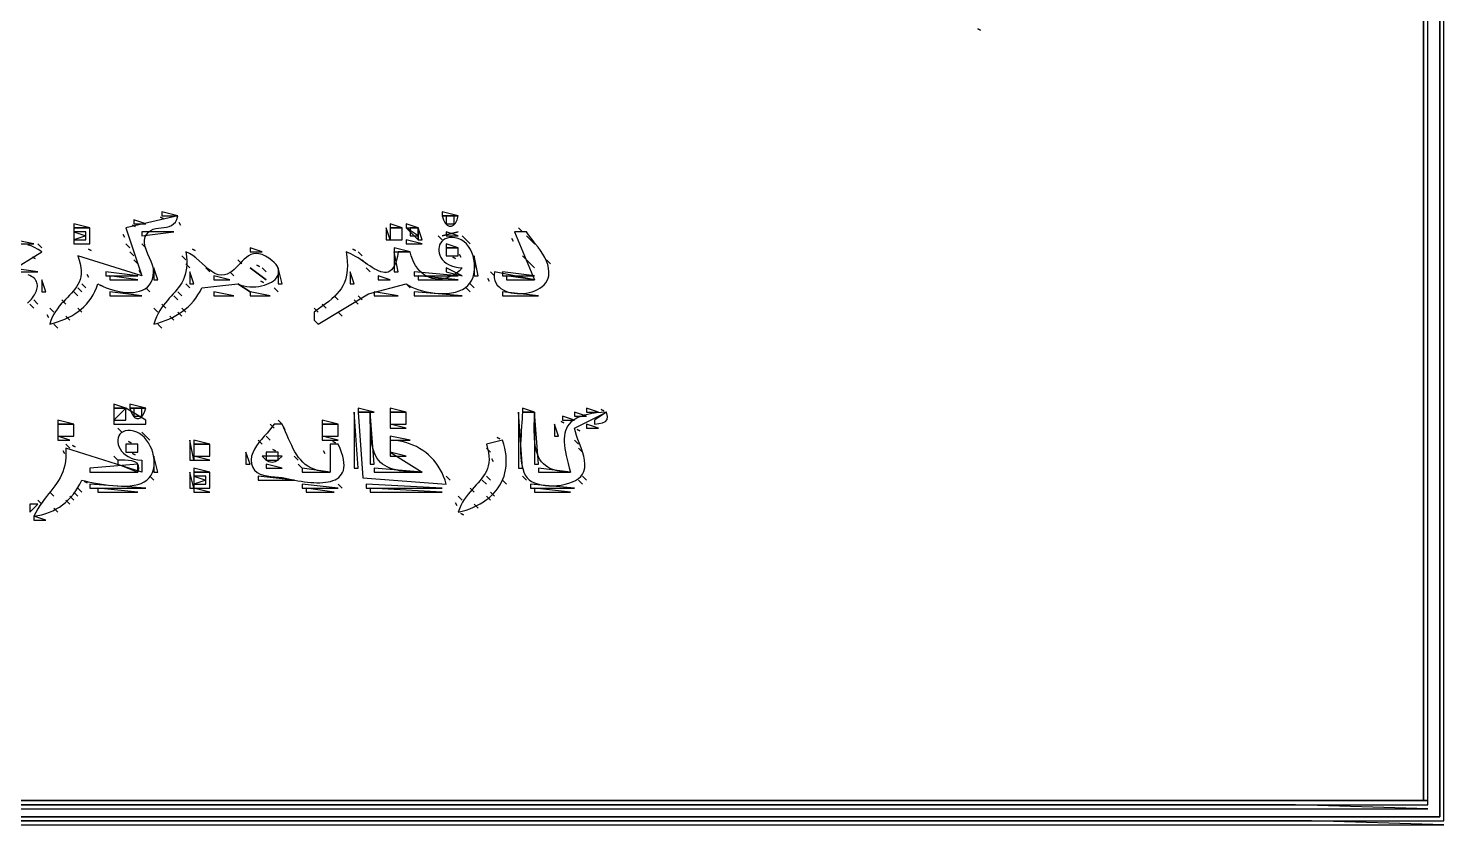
# Model space of a CAD drawing. Extents: x 0 to 1288, y 0 to 860.
# Drawn here: x 934.7 to 1288, y 0 to 198.8 of the extents above; entities that cross this region are included whole.
import ezdxf

# ---------------------------------------------------------------- set-up
doc = ezdxf.new("R2010")
doc.units = 0
doc.layers.get('0').update_dxf_attribs({"linetype": 'CONTINUOUS'})
for name, color, linetype in [('C19', 19, 'CONTINUOUS'), ('C250', 250, 'CONTINUOUS'), ('C251', 251, 'CONTINUOUS'), ('C252', 252, 'CONTINUOUS'), ('C253', 253, 'CONTINUOUS'), ('C254', 254, 'CONTINUOUS'), ('C29', 29, 'CONTINUOUS'), ('C37', 37, 'CONTINUOUS'), ('C49', 49, 'CONTINUOUS'), ('C7', 7, 'CONTINUOUS')]:
    doc.layers.add(name, color=color, linetype=linetype)

msp = doc.modelspace()

# ---------------------------------------------------------------- linework, layer by layer
msp.add_lwpolyline([(0, 1), (0, 0), (1288, 0), (1255, 1), (1179, 1), (915, 1), (0, 1)])
at = {"layer": 'C19'}
for points in [[(1038, 152), (1038.3078, 150.9756), (1038.7181, 150.2073), (1039.2016, 149.6952), (1039.729, 149.4391), (1040.2709, 149.4391), (1040.7983, 149.6952), (1041.2818, 150.2073), (1041.6921, 150.9756), (1042, 152), (1041, 152), (1038, 152)], [(959, 149), (963, 137), (947, 142), (947.3648, 140.9586), (947.6234, 139.9935), (947.7825, 139.0986), (947.8491, 138.2679), (947.8299, 137.4954), (947.7318, 136.7751), (947.5618, 136.1008), (947.3265, 135.4668), (947.033, 134.8668), (946.6879, 134.2949), (946.2983, 133.7452), (945.871, 133.2115), (945.4127, 132.6878), (944.9305, 132.1683), (944.431, 131.6467), (943.9212, 131.1172), (943.408, 130.5737), (942.8981, 130.0101), (942.3985, 129.4206), (941.916, 128.799), (941.4575, 128.1393), (941.0297, 127.4356), (940.6397, 126.6818), (940.2941, 125.8719), (940, 125), (940.964, 125.2471), (941.9122, 125.5329), (942.8412, 125.8581), (943.7478, 126.2235), (944.6286, 126.63), (945.4804, 127.0782), (946.3, 127.5691), (947.084, 128.1034), (947.8292, 128.682), (948.5322, 129.3056), (949.1899, 129.9751), (949.799, 130.6912), (950.3561, 131.4548), (950.8581, 132.2667), (951.3015, 133.1276), (951.6833, 134.0384), (952, 135), (952.6327, 134.6663), (953.329, 134.3443), (954.0793, 134.0398), (954.874, 133.7583), (955.7037, 133.5056), (956.5587, 133.2873), (957.4296, 133.1091), (958.3068, 132.9767), (959.1807, 132.8957), (960.0419, 132.8718), (960.8808, 132.9106), (961.6878, 133.018), (962.4535, 133.1994), (963.1682, 133.4606), (963.8225, 133.8073), (964.4067, 134.2452), (964.9115, 134.7798), (965.3272, 135.417), (965.6443, 136.1622), (965.8532, 137.0213), (965.9445, 138)], [(967.666687, 151.666672), (968.333313, 151.333328), (967.666687, 151.666672)], [(1024, 149), (1024, 146), (1025, 146), (1024, 149)], [(1029, 149), (1032, 146), (1032, 147), (1029, 149)], [(1037, 147), (1038, 146), (1037, 147)], [(1039, 148), (1039, 147), (1042, 147), (1039, 148)], [(1056, 148), (1061, 136), (1051, 138), (1050.9366, 137.2247), (1050.9873, 136.5121), (1051.1437, 135.8616), (1051.3973, 135.2723), (1051.7397, 134.7438), (1052.1623, 134.2751), (1052.6567, 133.8658), (1053.2144, 133.5149), (1053.8269, 133.222), (1054.4858, 132.9863), (1055.1826, 132.807), (1055.9088, 132.6836), (1056.656, 132.6152), (1057.4157, 132.6013), (1058.1794, 132.6411), (1058.9387, 132.734), (1059.685, 132.8792), (1060.4099, 133.0761), (1061.1049, 133.3239), (1061.7616, 133.622), (1062.3715, 133.9697), (1062.9261, 134.3663), (1063.4169, 134.8111), (1063.8356, 135.3034), (1064.1735, 135.8426), (1064.4222, 136.4278), (1064.5734, 137.0586)], [(960, 143), (961, 142), (960, 143)], [(1016, 103), (1016, 89), (1017, 89), (1016, 103)], [(1020, 103), (1020, 90), (1021, 90), (1020, 103)], [(1057, 103), (1057, 89), (1058, 89), (1057, 103)], [(1058, 103), (1057.9843, 102.2001), (1057.9424, 101.3229), (1057.8815, 100.3797), (1057.8091, 99.3817), (1057.7326, 98.3405), (1057.6593, 97.2673), (1057.5966, 96.1735), (1057.5519, 95.0705), (1057.5326, 93.9697), (1057.5461, 92.8823), (1057.5998, 91.8198), (1057.701, 90.7935), (1057.8572, 89.8148), (1058.0757, 88.8951), (1058.3639, 88.0457), (1058.7292, 87.2779), (1059.1791, 86.6033)], [(957, 99), (958, 98), (957, 99)], [(996, 100), (995.4911, 99.2744), (994.8964, 98.5335), (994.2439, 97.7766), (993.5615, 97.003), (992.877, 96.212), (992.2186, 95.4029), (991.614, 94.5752), (991.0912, 93.7281), (990.6781, 92.8609), (990.4026, 91.9731), (990.2928, 91.0639), (990.3765, 90.1327), (990.6822, 89.2066), (991.1632, 88.4852), (991.7918, 87.9402), (992.5406, 87.5434), (993.382, 87.2666), (994.2884, 87.0815), (995.2322, 86.96), (996.1858, 86.8738), (997.1217, 86.7946), (998.0124, 86.6943), (998.8303, 86.5447)], [(995, 100), (996, 99), (995, 100)], [(1010.666687, 95.666664), (1011.333313, 95.333336), (1010.666687, 95.666664)], [(963, 91), (963, 88), (944, 94), (944.0439, 92.8203), (944.0144, 91.7296), (943.9163, 90.7197), (943.7545, 89.7822), (943.5339, 88.9091), (943.2594, 88.0921), (942.9359, 87.323), (942.5683, 86.5937), (942.1614, 85.8959), (941.7202, 85.2215), (941.2496, 84.5622), (940.7544, 83.9099), (940.2395, 83.2563), (939.7099, 82.5934), (939.1704, 81.9127), (938.6259, 81.2063), (938.0813, 80.4659), (937.5415, 79.6832), (937.0115, 78.8501), (936.496, 77.9584), (936, 77), (937.0403, 77.1692), (938.0404, 77.393), (939.0007, 77.6711), (939.9215, 78.0028), (940.803, 78.3878), (941.6455, 78.8255), (942.4495, 79.3154), (943.2152, 79.8572), (943.9429, 80.4503), (944.6329, 81.0943), (945.2856, 81.7887), (945.9013, 82.533), (946.4802, 83.3268), (947.0228, 84.1695), (947.5292, 85.0607), (948, 86), (948.7448, 85.8259), (949.5787, 85.64), (950.4892, 85.4488), (951.4637, 85.2591), (952.4897, 85.0779), (953.5547, 84.9118), (954.6461, 84.7677), (955.7514, 84.6523), (956.8581, 84.5725), (957.9537, 84.535), (959.0255, 84.5466), (960.0612, 84.6141), (961.0481, 84.7442), (961.9737, 84.9439), (962.8255, 85.2198), (963.591, 85.5788), (964.2577, 86.0277)], [(1059.179, 86.6033), (1059.6642, 86.1131), (1060.2759, 85.6932), (1060.9972, 85.3431), (1061.8109, 85.0624), (1062.7, 84.8506), (1063.6473, 84.7072), (1064.6358, 84.6317), (1065.6484, 84.6236), (1066.668, 84.6825), (1067.6776, 84.8079), (1068.6599, 84.9993), (1069.5981, 85.2563), (1070.475, 85.5784), (1071.2734, 85.965), (1071.9764, 86.4158), (1072.5669, 86.9302), (1073.0277, 87.5078), (1073.3418, 88.1481)]]:
    msp.add_lwpolyline(points, dxfattribs=at)
at = {"layer": 'C250'}
for points in [[(1, 859), (1, 2), (1287, 2), (1287, 859), (1, 859)], [(1171.666626, 198.666672), (1172.333374, 198.333328), (1171.666626, 198.666672)], [(965.9444, 138), (965.875, 138.8488), (965.6511, 139.7323), (965.3187, 140.6398), (964.9242, 141.5602), (964.5135, 142.4829), (964.1328, 143.3969), (963.8283, 144.2915), (963.6461, 145.1557), (963.6324, 145.9788), (963.8333, 146.75), (964.2303, 147.4576), (964.7096, 147.9899), (965.2571, 148.3757), (965.8586, 148.6434), (966.5001, 148.8219), (967.1672, 148.9397), (967.846, 149.0255), (968.5224, 149.108), (969.1821, 149.2158), (969.811, 149.3776), (970.3951, 149.6221), (970.9201, 149.978), (971.3721, 150.4738), (971.7367, 151.1382), (972, 152), (959, 149)], [(1039, 152), (1039, 150), (1041, 150), (1041, 152), (1039, 152)], [(946, 150), (946, 149), (950, 149), (946, 150)], [(1025, 149), (1025, 146), (1028, 146), (1028, 149), (1025, 149)], [(958.333313, 147.333328), (958.666687, 146.666672), (958.333313, 147.333328)], [(963, 145), (964, 144), (963, 145)], [(990, 144), (990, 143), (993, 143), (990, 144)], [(1017, 143), (1018, 142), (1017, 143)], [(1026, 143), (1026, 138), (1027, 138), (1026, 143)], [(930, 139), (930, 138), (937, 138), (930, 139)], [(954, 138), (954, 137), (962, 137), (954, 138)], [(974, 140), (975, 139), (974, 140)], [(993, 139), (994, 138), (993, 139)], [(1039, 139), (1039, 138), (1043, 137), (1039, 139)], [(938, 136), (938, 133), (939, 133), (938, 136)], [(948, 135), (949, 134), (948, 135)], [(955, 137), (955, 136), (962, 136), (955, 137)], [(974, 135), (975, 134), (974, 135)], [(981, 133), (981, 132), (986, 132), (981, 133)], [(1016, 131), (1017, 130), (1016, 131)], [(1008, 130), (1009, 129), (1008, 130)], [(1012, 128), (1013, 127), (1012, 128)], [(1071, 103), (1071, 102), (1074, 102), (1071, 103)], [(1074, 104), (1074, 103), (1077, 103), (1074, 104)], [(998.8302, 86.5447), (999.5968, 86.3671), (1000.3781, 86.1969), (1001.1703, 86.0364), (1001.9694, 85.8878), (1002.7716, 85.7536), (1003.573, 85.6361), (1004.3697, 85.5376), (1005.1579, 85.4605), (1005.9336, 85.4072), (1006.693, 85.38), (1007.4322, 85.3812), (1008.1474, 85.4132), (1008.8345, 85.4784), (1009.4899, 85.5791), (1010.1095, 85.7176), (1010.6895, 85.8964), (1011.226, 86.1177), (1011.7152, 86.3838), (1012.1532, 86.6973), (1012.536, 87.0603), (1012.8598, 87.4753), (1013.1208, 87.9446), (1013.315, 88.4706), (1013.4386, 89.0556), (1013.4876, 89.7019), (1013.4583, 90.4119), (1013.3467, 91.188), (1013.1489, 92.0325), (1012.8611, 92.9478), (1012.4794, 93.9361), (1012, 95), (1010, 95), (1010, 88), (1008.8566, 88.0765), (1007.8104, 88.2263), (1006.8548, 88.4464), (1005.983, 88.7337), (1005.1884, 89.0852), (1004.4644, 89.4979), (1003.8042, 89.9687), (1003.2012, 90.4947), (1002.6487, 91.0727), (1002.1401, 91.6997), (1001.6687, 92.3728), (1001.2279, 93.0888), (1000.8108, 93.8448), (1000.411, 94.6376), (1000.0217, 95.4644), (999.6363, 96.3219), (999.2481, 97.2073), (998.8504, 98.1175), (998.4366, 99.0494), (998, 100), (996, 100)], [(1008, 101), (1008, 100), (1012, 100), (1008, 101)], [(1074, 100), (1074, 99), (1077, 99), (1074, 100)], [(1051.666626, 96.666664), (1052.333374, 96.333336), (1051.666626, 96.666664)], [(1071, 96), (1072, 95), (1071, 96)], [(944, 95), (945, 94), (944, 95)], [(950, 89), (950, 88), (962, 88), (962, 90), (950, 89)], [(950, 85), (950, 84), (964, 84), (950, 85)], [(975, 88), (975, 84), (976, 84), (975, 88)], [(976, 87), (976, 85), (979, 85), (979, 87), (976, 87)], [(1012, 85), (1013, 84), (1012, 85)], [(1019, 85), (1019, 84), (1038, 84), (1019, 85)], [(1046, 80), (1047, 79), (1046, 80)], [(936, 77), (936, 76), (939, 76), (936, 77)]]:
    msp.add_lwpolyline(points, dxfattribs=at)
at = {"layer": 'C251'}
for points in [[(1283, 855), (1283, 6), (1284, 6), (1284, 609), (1284, 782), (1284, 832), (1283, 855)], [(968, 153), (968, 152), (972, 152), (968, 153)], [(946, 149), (946, 148), (949, 147), (946, 146), (946, 145), (950, 145), (950, 149), (946, 149)], [(972.333313, 150.333328), (972.666687, 149.666672), (972.333313, 150.333328)], [(937, 145), (938, 144), (937, 145)], [(959, 145), (960, 144), (959, 145)], [(1043, 139), (1042.2695, 138.314), (1041.523, 137.7274), (1040.7646, 137.2382), (1039.9986, 136.8446), (1039.2295, 136.5447), (1038.4614, 136.3367), (1037.6987, 136.2189), (1036.9458, 136.1892), (1036.2068, 136.246), (1035.4861, 136.3874), (1034.7881, 136.6115), (1034.117, 136.9165), (1033.4771, 137.3006), (1032.8728, 137.762), (1032.3084, 138.2987), (1031.7881, 138.909), (1031.3163, 139.5911), (1030.8973, 140.343), (1030.5353, 141.1631), (1030.2348, 142.0493), (1030, 143), (1027, 143), (1026.7961, 141.8913), (1026.5577, 140.9371), (1026.2864, 140.1288), (1025.9837, 139.4583), (1025.6512, 138.9172), (1025.2906, 138.4974), (1024.9033, 138.1904), (1024.491, 137.988), (1024.0552, 137.882), (1023.5976, 137.864), (1023.1197, 137.9257), (1022.623, 138.0589), (1022.1092, 138.2553), (1021.5798, 138.5066), (1021.0365, 138.8045), (1020.4807, 139.1408), (1019.9141, 139.5071), (1019.3383, 139.8951), (1018.7547, 140.2967), (1018.1651, 140.7034), (1017.571, 141.107), (1016.974, 141.4993), (1016.3756, 141.8719), (1015.7774, 142.2165), (1015.181, 142.5249), (1014.588, 142.7888), (1014, 143), (1014.1677, 141.7726), (1014.2701, 140.6322), (1014.3069, 139.5719), (1014.2784, 138.585), (1014.1844, 137.6648), (1014.0249, 136.8044), (1013.8, 135.9972), (1013.5098, 135.2364), (1013.154, 134.5153), (1012.7329, 133.827), (1012.2464, 133.1649), (1011.6944, 132.5223), (1011.0771, 131.8922), (1010.3944, 131.2681), (1009.6462, 130.6432), (1008.8327, 130.0106), (1007.9538, 129.3637), (1007.0096, 128.6958), (1006, 128), (1006, 126), (1007, 125), (1019.575623, 132.551697), (1029, 135), (1029.651, 134.5921), (1030.3988, 134.2099), (1031.2302, 133.8578), (1032.1323, 133.5403), (1033.0922, 133.2619), (1034.0969, 133.0271), (1035.1334, 132.8404), (1036.1887, 132.7062), (1037.25, 132.629), (1038.3041, 132.6134), (1039.3383, 132.6638), (1040.3394, 132.7846), (1041.2946, 132.9804), (1042.1909, 133.2557), (1043.0153, 133.615), (1043.7548, 134.0627), (1044.3966, 134.6033), (1044.9207, 135.2252), (1045.3455, 135.9321), (1045.6729, 136.709), (1045.9048, 137.5408), (1046.0433, 138.4124), (1046.0901, 139.309), (1046.0473, 140.2154), (1045.9167, 141.1166), (1045.7003, 141.9976), (1045.4001, 142.8435), (1045.018, 143.6391), (1044.5559, 144.3694), (1044.0156, 145.0195), (1043.3993, 145.5743), (1042.7088, 146.0187), (1041.946, 146.3379), (1041.1648, 146.533), (1040.4471, 146.6132), (1039.7944, 146.5882), (1039.2085, 146.4677), (1038.691, 146.2616), (1038.2437, 145.9794), (1037.8682, 145.6311), (1037.5662, 145.2262), (1037.3393, 144.7746), (1037.1893, 144.286), (1037.1179, 143.7702), (1037.1267, 143.2368), (1037.2174, 142.6957), (1037.3917, 142.1565), (1037.6512, 141.629), (1037.9978, 141.123), (1038.433, 140.6482), (1038.9585, 140.2143), (1039.576, 139.8311), (1040.2872, 139.5083), (1041.0938, 139.2557), (1041.9975, 139.083), (1043, 139)], [(1029, 146), (1029, 145), (1033, 145), (1029, 146)], [(1038, 147), (1042, 148), (1038, 147)], [(1043, 147), (1044, 146), (1043, 147)], [(1055.333374, 146.333328), (1055.666626, 145.666672), (1055.333374, 146.333328)], [(1064.5733, 137.0586), (1064.6367, 137.999), (1064.5509, 138.926), (1064.3341, 139.8388), (1064.0048, 140.7365), (1063.5811, 141.6183), (1063.0816, 142.4833), (1062.5245, 143.3308), (1061.9282, 144.1598), (1061.3109, 144.9697), (1060.6912, 145.7594), (1060.0872, 146.5283), (1059.5173, 147.2754), (1059, 148), (1056, 148)], [(1060, 146), (1061, 145), (1060, 146)], [(935.666687, 141.666672), (936.333313, 141.333328), (935.666687, 141.666672)], [(949.666687, 143.666672), (950.333313, 143.333328), (949.666687, 143.666672)], [(1040.666626, 141.666672), (1041.333374, 141.333328), (1040.666626, 141.666672)], [(1058, 142), (1059, 141), (1058, 142)], [(975, 138), (975, 135), (976, 135), (975, 138)], [(985, 138), (986, 137), (985, 138)], [(990, 139), (994, 136), (990, 139)], [(991.666687, 139.666672), (992.333313, 139.333328), (991.666687, 139.666672)], [(997, 139), (997, 135), (998, 135), (997, 139)], [(1018, 141), (1019, 140), (1018, 141)], [(1031, 138), (1031, 137), (1042, 137), (1031, 138)], [(1053, 138), (1053, 137), (1061, 137), (1053, 138)], [(1060, 140), (1061, 139), (1060, 140)], [(981, 137), (981, 136), (985, 136), (981, 137)], [(992.666687, 135.666672), (993.333313, 135.333328), (992.666687, 135.666672)], [(1022, 137), (1022, 136), (1025, 136), (1022, 137)], [(1049.333374, 136.333328), (1049.666626, 135.666672), (1049.333374, 136.333328)], [(1054, 137), (1054, 136), (1061, 136), (1054, 137)], [(946, 133), (947, 132), (946, 133)], [(1031, 133), (1031, 132), (1043, 132), (1031, 133)], [(1053, 133), (1053, 132), (1062, 132), (1053, 133)], [(935, 130), (936, 129), (935, 130)], [(940, 129), (941, 128), (940, 129)], [(966, 129), (967, 128), (966, 129)], [(944, 127), (945, 126), (944, 127)], [(967, 125), (968, 124), (967, 125)], [(960, 105), (960, 104), (964, 104), (960, 105)], [(1017, 103), (1018.179016, 86.603394), (1039, 85), (1038.6939, 85.9806), (1038.3382, 86.9219), (1037.9341, 87.8229), (1037.4829, 88.6826), (1036.9862, 89.4999), (1036.4452, 90.2739), (1035.8614, 91.0036), (1035.2361, 91.6879), (1034.5707, 92.3259), (1033.8666, 92.9166), (1033.1252, 93.4589), (1032.3478, 93.9519), (1031.5358, 94.3946), (1030.6907, 94.7859), (1029.8137, 95.1249), (1028.9063, 95.4106), (1027.9698, 95.6419), (1027.0057, 95.8179), (1026.0153, 95.9376), (1025, 96), (1025, 93), (1033, 88), (1031.6981, 88.0144), (1030.4858, 88.0587), (1029.3598, 88.1343), (1028.3169, 88.2426), (1027.3541, 88.385), (1026.468, 88.5629), (1025.6556, 88.7778), (1024.9137, 89.0309), (1024.2391, 89.3238), (1023.6287, 89.6579), (1023.0793, 90.0345), (1022.5877, 90.4551), (1022.1507, 90.921), (1021.7653, 91.4338), (1021.4282, 91.9948), (1021.1362, 92.6054), (1020.8862, 93.267), (1020.6751, 93.981), (1020.4996, 94.7489), (1020.3567, 95.5721), (1020.243, 96.4519), (1020.1556, 97.3898), (1020.0911, 98.3872), (1020.0465, 99.4455), (1020.0185, 100.5661), (1020.0041, 101.7505), (1020, 103), (1017, 103)], [(1079, 103), (1076, 101), (1076, 100), (1077.1035, 100.1502), (1078.0326, 100.3514), (1078.737, 100.6703), (1079.1666, 101.1735), (1079.271, 101.9278), (1079, 103)], [(942, 101), (942, 100), (946, 100), (942, 101)], [(942, 100), (942, 97), (946, 97), (946, 100), (942, 100)], [(1025, 100), (1025, 99), (1029, 99), (1025, 100)], [(1068, 102), (1068, 101), (1071, 101), (1068, 102)], [(942, 97), (942, 96), (945, 96), (942, 97)], [(964, 97), (965, 96), (964, 97)], [(975, 96), (975, 91), (976, 91), (975, 96)], [(994, 97), (995, 96), (994, 97)], [(1008, 97), (1008, 96), (1012, 96), (1008, 97)], [(1071.666626, 98.666664), (1072.333374, 98.333336), (1071.666626, 98.666664)], [(960.666687, 92.666664), (961.333313, 92.333336), (960.666687, 92.666664)], [(966, 92), (966, 88), (967, 88), (966, 92)], [(1008.333313, 93.333336), (1008.666687, 92.666664), (1008.333313, 93.333336)], [(994, 90), (994, 89), (998, 89), (994, 90)], [(1021, 89), (1021, 88), (1033, 88), (1021, 89)], [(948.666687, 85.666664), (949.333313, 85.333336), (948.666687, 85.666664)], [(976, 88), (976, 87), (979, 86), (976, 85), (976, 84), (980, 84), (980, 88), (976, 88)], [(992, 87), (992, 86), (1001, 86), (992, 87)], [(1039, 87), (1040, 86), (1039, 87)], [(1048, 86), (1049, 85), (1048, 86)], [(1049, 87), (1050, 86), (1049, 87)], [(1053, 86), (1054, 85), (1053, 86)], [(1072, 86), (1073, 85), (1072, 86)], [(940, 83), (941, 82), (940, 83)], [(945, 82), (946, 81), (945, 82)], [(946, 83), (947, 82), (946, 83)], [(1061, 84), (1061, 83), (1070, 83), (1061, 84)], [(935, 80), (935, 78), (937, 80), (935, 80)], [(944, 81), (945, 80), (944, 81)], [(1042.666626, 77.666664), (1043.333374, 77.333336), (1042.666626, 77.666664)]]:
    msp.add_lwpolyline(points, dxfattribs=at)
at = {"layer": 'C252'}
for points in [[(1038, 153), (1038, 152), (1042, 152), (1038, 153)], [(1029, 150), (1029, 149), (1032, 149), (1029, 150)], [(1030, 149), (1030, 147), (1032, 147), (1032, 149), (1030, 149)], [(1032, 149), (1032, 146), (1033, 146), (1032, 149)], [(1057, 149), (1058, 148), (1057, 149)], [(1039, 145), (1039, 144), (1042, 144), (1039, 145)], [(1044, 146), (1045, 145), (1044, 146)], [(930, 138), (938, 143), (937.0815, 143.6356), (936.1985, 144.1311), (935.3516, 144.4931), (934.5415, 144.7285)], [(974, 143), (974.147, 141.8552), (974.2163, 140.7994), (974.213, 139.8254), (974.1419, 138.9264), (974.0083, 138.0953), (973.8172, 137.3252), (973.5737, 136.609), (973.2828, 135.9399), (972.9496, 135.3109), (972.5791, 134.7149), (972.1765, 134.1449), (971.7468, 133.5942), (971.2951, 133.0555), (970.8264, 132.522), (970.3458, 131.9867), (969.8583, 131.4427), (969.3691, 130.8828), (968.8832, 130.3003), (968.4057, 129.688), (967.9416, 129.0391), (967.496, 128.3465), (967.0739, 127.6032), (966.6806, 126.8024), (966.3209, 125.9369), (966, 125), (966.9726, 125.2504), (967.9232, 125.5401), (968.85, 125.8696), (969.7515, 126.2394), (970.626, 126.6499), (971.472, 127.1016), (972.2877, 127.5952), (973.0715, 128.131), (973.8219, 128.7096), (974.5371, 129.3314), (975.2156, 129.9971), (975.8557, 130.7071), (976.4558, 131.4618), (977.0143, 132.2619), (977.5296, 133.1078), (978, 134), (987, 135), (987.7256, 134.7312), (988.4685, 134.5276), (989.222, 134.3865), (989.9793, 134.305), (990.7337, 134.2803), (991.4782, 134.3097), (992.2061, 134.3904), (992.9106, 134.5195), (993.585, 134.6943), (994.2224, 134.9121), (994.8161, 135.1699), (995.3593, 135.465), (995.8451, 135.7947), (996.2668, 136.1561), (996.6176, 136.5465), (996.8908, 136.963), (997.0794, 137.4028), (997.1768, 137.8633), (997.1761, 138.3415), (997.0706, 138.8348), (996.8535, 139.3402), (996.5179, 139.8551), (996.0571, 140.3765), (995.4644, 140.9019), (994.7328, 141.4282), (993.8557, 141.9529), (993.0094, 142.3429), (992.2311, 142.556), (991.5134, 142.6111), (990.8489, 142.5267), (990.23, 142.3218), (989.6494, 142.0149), (989.0995, 141.6249), (988.573, 141.1704), (988.0623, 140.6703), (987.56, 140.1433), (987.0586, 139.6081), (986.5508, 139.0834), (986.029, 138.588), (985.4858, 138.1407), (984.9137, 137.7602), (984.3053, 137.4652), (983.6532, 137.2744), (982.9498, 137.2067), (982.0903, 137.3189), (981.2591, 137.63), (980.4498, 138.1012), (979.656, 138.6939), (978.8714, 139.3695), (978.0896, 140.0893), (977.3043, 140.8148), (976.509, 141.5072), (975.6974, 142.1279), (974.8632, 142.6384), (974, 143)], [(973, 142), (974, 141), (973, 142)], [(1015.666687, 143.666672), (1016.333313, 143.333328), (1015.666687, 143.666672)], [(1039, 144), (1039, 142), (1042, 142), (1042, 144), (1039, 144)], [(1046, 142), (1046, 137), (1047, 137), (1046, 142)], [(961, 141), (962, 140), (961, 141)], [(962.333313, 138.333328), (962.666687, 137.666672), (962.333313, 138.333328)], [(966, 139), (966, 136), (967, 136), (966, 139)], [(987, 141), (988, 140), (987, 141)], [(1015, 138), (1015, 135), (1016, 135), (1015, 138)], [(1059, 141), (1060, 140), (1059, 141)], [(1064, 141), (1065, 140), (1064, 141)], [(934.4178, 130.1865), (934.774, 130.5241), (935.1079, 130.8674), (935.4181, 131.2151), (935.7034, 131.5662), (935.9623, 131.9193), (936.1937, 132.2734), (936.396, 132.6273), (936.5681, 132.9798), (936.7086, 133.3296), (936.8161, 133.6758), (936.8894, 134.017), (936.927, 134.3521), (936.9277, 134.6799), (936.8902, 134.9992), (936.813, 135.309), (936.6949, 135.6079), (936.5346, 135.8948), (936.3307, 136.1686), (936.0818, 136.4281), (935.7867, 136.672), (935.4441, 136.8993), (935.0525, 137.1087), (934.6107, 137.299)], [(952.666687, 134.666672), (953.333313, 134.333328), (952.666687, 134.666672)], [(987, 135), (990, 133), (987, 135)], [(1029, 135), (1030, 134), (1029, 135)], [(1032, 137), (1032, 136), (1042, 136), (1032, 137)], [(1045, 135), (1046, 134), (1045, 135)], [(936, 131), (937, 130), (936, 131)], [(943, 131), (944, 130), (943, 131)], [(947, 134), (948, 133), (947, 134)], [(955, 133), (955, 132), (963, 132), (955, 133)], [(964, 134), (965, 133), (964, 134)], [(971, 132), (972, 131), (971, 132)], [(972, 133), (973, 132), (972, 133)], [(990, 133), (990, 132), (995, 132), (990, 133)], [(996, 134), (997, 133), (996, 134)], [(1011, 132), (1012, 131), (1011, 132)], [(1021, 133), (1021, 132), (1027, 132), (1021, 133)], [(1044, 134), (1045, 133), (1044, 134)], [(939.333313, 127.333336), (939.666687, 126.666664), (939.333313, 127.333336)], [(947, 129), (948, 128), (947, 129)], [(968, 130), (969, 129), (968, 130)], [(972, 128), (973, 127), (972, 128)], [(973, 129), (974, 128), (973, 129)], [(1006, 129), (1007, 128), (1006, 129)], [(941, 125), (942, 124), (941, 125)], [(970, 127), (971, 126), (970, 127)], [(961, 104), (961, 102), (963, 102), (963, 104), (961, 104)], [(1025, 104), (1025, 103), (1029, 103), (1025, 104)], [(1025, 103), (1025, 100), (1029, 100), (1029, 103), (1025, 103)], [(1077.666626, 103.666664), (1078.333374, 103.333336), (1077.666626, 103.666664)], [(1008, 100), (1008, 97), (1012, 97), (1012, 100), (1008, 100)], [(1066, 100), (1066, 97), (1067, 97), (1066, 100)], [(963, 98), (964, 97), (963, 98)], [(976, 96), (976, 95), (980, 95), (976, 96)], [(1049, 95), (1049.3228, 93.93), (1049.5395, 92.9389), (1049.6573, 92.0201), (1049.6833, 91.1671), (1049.6248, 90.3736), (1049.4889, 89.6331), (1049.2828, 88.9391), (1049.0137, 88.2851), (1048.6888, 87.6647), (1048.3153, 87.0715), (1047.9002, 86.499), (1047.4509, 85.9406), (1046.9745, 85.3901), (1046.4782, 84.8408), (1045.9692, 84.2864), (1045.4546, 83.7204), (1044.9416, 83.1364), (1044.4375, 82.5278), (1043.9493, 81.8883), (1043.4843, 81.2113), (1043.0497, 80.4904), (1042.6527, 79.7192), (1042.3004, 78.8912), (1042, 78), (1043.0063, 78.2615), (1043.9771, 78.5603), (1044.911, 78.8956), (1045.8069, 79.2667), (1046.6635, 79.6729), (1047.4795, 80.1134), (1048.2536, 80.5874), (1048.9846, 81.0944), (1049.6712, 81.6334), (1050.3121, 82.2039), (1050.9061, 82.8051), (1051.452, 83.4362), (1051.9484, 84.0965), (1052.3941, 84.7853), (1052.7879, 85.5018), (1053.1284, 86.2454), (1053.4145, 87.0153), (1053.6447, 87.8107), (1053.818, 88.631), (1053.933, 89.4754), (1053.9884, 90.3432), (1053.9831, 91.2336), (1053.9156, 92.146), (1053.7849, 93.0795), (1053.5895, 94.0335), (1053.3283, 95.0072), (1053, 96), (1049, 95)], [(943.333313, 93.333336), (943.666687, 92.666664), (943.333313, 93.333336)], [(976, 95), (976, 92), (980, 92), (980, 95), (976, 95)], [(993, 92), (993.8616, 91.1525), (994.6892, 90.644), (995.4999, 90.4745), (996.3106, 90.644), (997.1383, 91.1525), (998, 92), (993, 92)], [(995.666687, 93.666664), (996.333313, 93.333336), (995.666687, 93.666664)], [(1049, 94), (1050, 93), (1049, 94)], [(1072, 94), (1073, 93), (1072, 94)], [(957, 91), (957, 90), (962, 88), (962.2359, 88.964), (962.1548, 89.6946), (961.8077, 90.2241), (961.2456, 90.5851), (960.5198, 90.8101), (959.6812, 90.9316), (958.781, 90.982), (957.8702, 90.994), (957, 91)], [(1050.333374, 91.333336), (1050.666626, 90.666664), (1050.333374, 91.333336)], [(1003, 85), (1003, 84), (1012, 84), (1003, 85)], [(1058, 87), (1059, 86), (1058, 87)], [(1060, 85), (1060, 84), (1071, 84), (1060, 85)], [(1020, 84), (1020, 83), (1038, 83), (1020, 84)], [(1042, 82), (1043, 81), (1042, 82)], [(1049, 82), (1050, 81), (1049, 82)], [(1050, 83), (1051, 82), (1050, 83)], [(937, 81), (938, 80), (937, 81)], [(941, 79), (942, 78), (941, 79)], [(1041.333374, 80.333336), (1041.666626, 79.666664), (1041.333374, 80.333336)]]:
    msp.add_lwpolyline(points, dxfattribs=at)
at = {"layer": 'C253'}
for points in [[(960.666687, 149.666672), (961.333313, 149.333328), (960.666687, 149.666672)], [(961, 151), (961, 150), (964, 150), (961, 151)], [(1025, 150), (1025, 149), (1028, 149), (1025, 150)], [(946, 148), (946, 146), (949, 146), (949, 148), (946, 148)], [(963, 148), (963, 147), (971, 148), (963, 148)], [(975.666687, 143.666672), (976.333313, 143.333328), (975.666687, 143.666672)], [(1017, 132), (1018, 131), (1017, 132)], [(956, 105), (956, 104), (959, 104), (956, 105)], [(956, 104), (956, 101), (959, 101), (959, 104), (956, 104)], [(1017, 104), (1017, 103), (1021, 103), (1017, 104)], [(1058, 104), (1058, 103), (1061, 103), (1058, 104)], [(1073.3417, 88.1481), (1073.5603, 89.0681), (1073.6077, 90.0297), (1073.5122, 91.0233), (1073.302, 92.0397), (1073.0056, 93.0693), (1072.6512, 94.1029), (1072.2671, 95.1309), (1071.8816, 96.144), (1071.523, 97.1328), (1071.2197, 98.0879), (1071, 99), (1079, 103), (1077.6783, 102.9185), (1076.4603, 102.7997), (1075.3429, 102.6434), (1074.3227, 102.4493), (1073.3967, 102.2171), (1072.5615, 101.9464), (1071.814, 101.6369), (1071.1509, 101.2884), (1070.5691, 100.9006), (1070.0653, 100.4732), (1069.6364, 100.0058), (1069.2791, 99.4982), (1068.9902, 98.95), (1068.7665, 98.361), (1068.6048, 97.7309), (1068.5019, 97.0594), (1068.4546, 96.3462), (1068.4596, 95.5909), (1068.5138, 94.7933), (1068.6139, 93.9531), (1068.7568, 93.0699), (1068.9392, 92.1436), (1069.1579, 91.1737), (1069.4098, 90.16), (1069.6915, 89.1022), (1070, 88), (1068.81, 88.0485), (1067.7288, 88.1633), (1066.7512, 88.3421), (1065.872, 88.5827), (1065.086, 88.8829), (1064.3882, 89.2406), (1063.7733, 89.6535), (1063.2361, 90.1194), (1062.7716, 90.6362), (1062.3744, 91.2017), (1062.0395, 91.8136), (1061.7617, 92.4698), (1061.5358, 93.1681), (1061.3567, 93.9063), (1061.2192, 94.6822), (1061.118, 95.4936), (1061.0482, 96.3383), (1061.0044, 97.2141), (1060.9815, 98.1189), (1060.9744, 99.0504), (1060.9778, 100.0064), (1060.9867, 100.9849), (1060.9958, 101.9834), (1061, 103), (1058, 103)], [(1061, 103), (1061, 90), (1062, 90), (1061, 103)], [(997, 101), (998, 100), (997, 101)], [(1067.666626, 100.666664), (1068.333374, 100.333336), (1067.666626, 100.666664)], [(964.2576, 86.0277), (964.8368, 86.5882), (965.3012, 87.2286), (965.6555, 87.9365), (965.9045, 88.6997), (966.0529, 89.5056), (966.1056, 90.342), (966.0673, 91.1964), (965.9426, 92.0565), (965.7365, 92.9099), (965.4537, 93.7442), (965.0989, 94.5471), (964.6768, 95.3062), (964.1923, 96.0092), (963.6502, 96.6436), (963.0551, 97.1971), (962.4119, 97.6573), (961.7252, 98.0118), (961, 98.2484), (960.1854, 98.3844), (959.4636, 98.3985), (958.8344, 98.3022), (958.2973, 98.1072), (957.8522, 97.8252), (957.4987, 97.4679), (957.2366, 97.0469), (957.0655, 96.5739), (956.9853, 96.0606), (956.9955, 95.5186), (957.096, 94.9595), (957.2863, 94.3952), (957.5664, 93.8371), (957.9358, 93.297), (958.3943, 92.7866), (958.9416, 92.3175), (959.5774, 91.9014), (960.3014, 91.5499), (961.1133, 91.2747), (962.013, 91.0875), (963, 91)], [(959.666687, 95.666664), (960.333313, 95.333336), (959.666687, 95.666664)], [(992, 96), (993, 95), (992, 96)], [(1025, 97), (1025, 96), (1030, 96), (1025, 97)], [(956, 92), (957, 91), (956, 92)], [(994, 93), (994, 91), (997, 91), (997, 93), (994, 93)], [(1001, 92), (1002, 91), (1001, 92)], [(1025, 93), (1025, 92), (1029, 92), (1025, 93)], [(976, 89), (976, 88), (980, 88), (976, 89)], [(1002, 90), (1003, 89), (1002, 90)], [(1003, 89), (1003, 88), (1010, 88), (1003, 89)], [(1062, 89), (1062, 88), (1070, 88), (1062, 89)], [(1073, 87), (1074, 86), (1073, 87)], [(947, 84), (948, 83), (947, 84)], [(952, 84), (952, 83), (962, 83), (952, 84)], [(976, 84), (976, 83), (980, 83), (976, 84)], [(1004, 84), (1004, 83), (1011, 83), (1004, 84)], [(1045, 84), (1046, 83), (1045, 84)]]:
    msp.add_lwpolyline(points, dxfattribs=at)
at = {"layer": 'C254'}
for points in [[(5, 855), (5, 6), (1283, 6), (1283, 855), (5, 855)], [(931, 146), (931, 145), (936, 145), (931, 146)], [(1059, 147), (1060, 146), (1059, 147)], [(1026, 144), (1026, 143), (1030, 143), (1026, 144)], [(1042.333374, 142.333328), (1042.666626, 141.666672), (1042.333374, 142.333328)], [(1019, 139), (1020, 138), (1019, 139)], [(1050, 138), (1051, 137), (1050, 138)], [(949.333313, 137.333328), (949.666687, 136.666672), (949.333313, 137.333328)], [(945.666687, 94.666664), (946.333313, 94.333336), (945.666687, 94.666664)], [(976, 92), (976, 91), (980, 91), (976, 92)], [(4, 5), (4, 4), (1284, 4), (1251, 5), (1175, 5), (913, 5), (4, 5)]]:
    msp.add_lwpolyline(points, dxfattribs=at)
at = {"layer": 'C29'}
for points in [[(960, 104), (960.3078, 102.9756), (960.7182, 102.2073), (961.2016, 101.6952), (961.729, 101.4391), (962.2709, 101.4391), (962.7983, 101.6952), (963.2817, 102.2073), (963.6921, 102.9756), (964, 104), (963, 104), (960, 104)], [(965, 87), (966, 86), (965, 87)]]:
    msp.add_lwpolyline(points, dxfattribs=at)
at = {"layer": 'C37'}
for points in [[(1287, 859), (1287, 2), (1, 2), (1, 1), (1288, 1), (1288, 610), (1288, 786), (1288, 836), (1287, 859)], [(959, 104), (956, 101), (956, 100), (964, 100), (964, 101), (959, 104)]]:
    msp.add_lwpolyline(points, dxfattribs=at)
at = {"layer": 'C49'}
for points in [[(998.333313, 99.333336), (998.666687, 98.666664), (998.333313, 99.333336)], [(959, 95), (959, 93), (962, 93), (962, 95), (959, 95)]]:
    msp.add_lwpolyline(points, dxfattribs=at)
at = {"layer": 'C7'}
for points in [[(4, 855), (4, 5), (1284, 5), (1284, 6), (5, 6), (5, 608), (5, 782), (5, 832), (4, 855)], [(979, 139), (980, 138), (979, 139)], [(989, 93), (989, 90), (990, 90), (989, 93)]]:
    msp.add_lwpolyline(points, dxfattribs=at)

doc.saveas('drawing.dxf')
